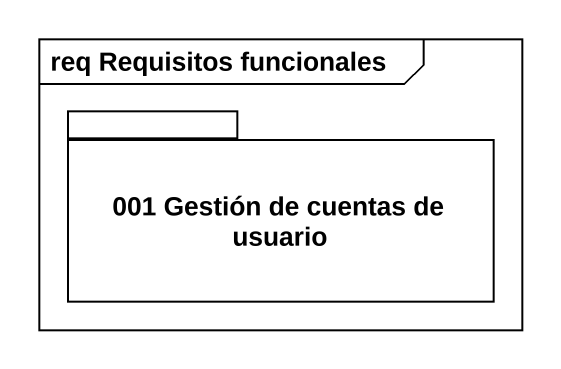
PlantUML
@startuml
mainframe req Requisitos funcionales
package "001 Gestión de cuentas de usuario" as p001_Gestión_de_cuentas_de {
}
@enduml
